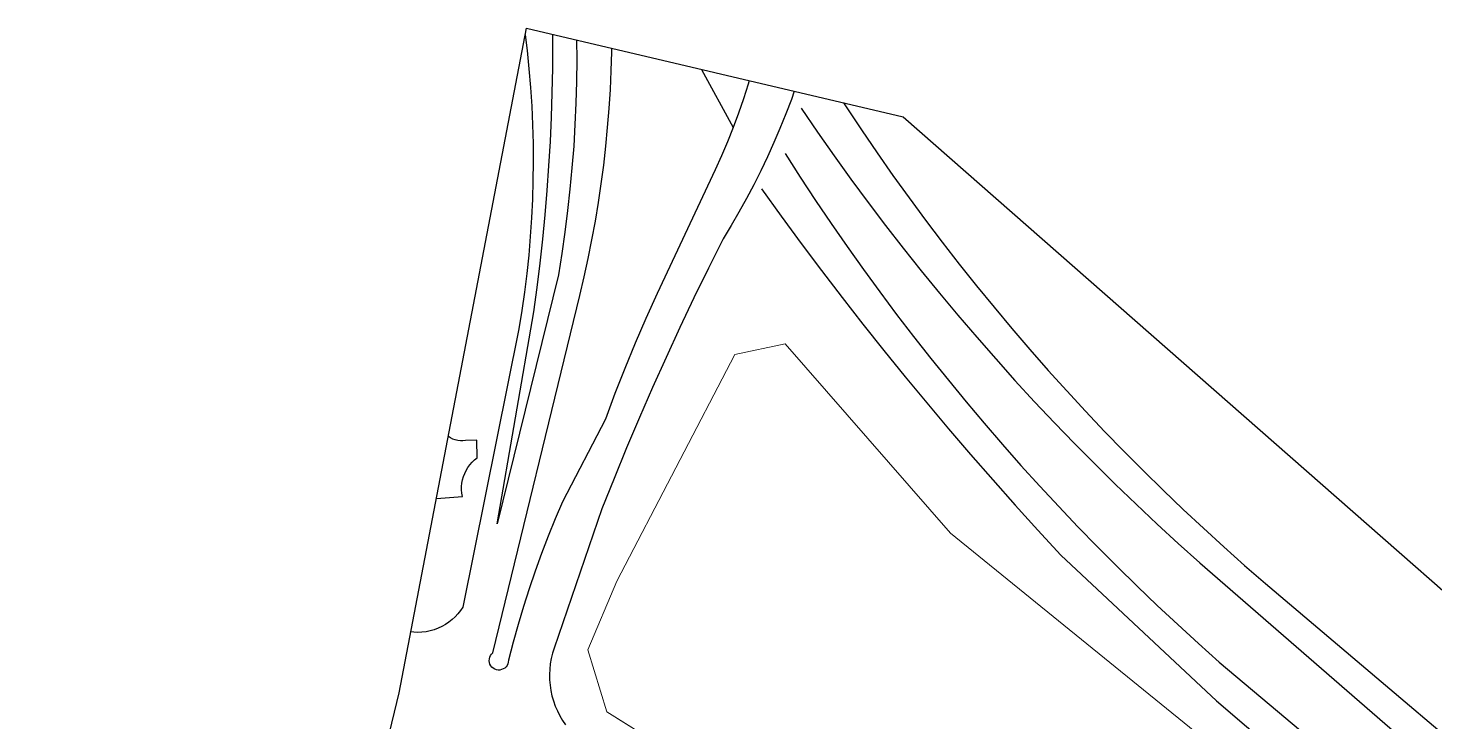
# Model space of a CAD drawing. Header units: inches. Extents: x -47590 to -46630, y -3759365 to -3758308.
# Drawn here: x -47590.4 to -47254.3, y -3758473.7 to -3758308.1 of the extents above; entities that cross this region are included whole.
import ezdxf

# ---------------------------------------------------------------- set-up
doc = ezdxf.new("R2010")
doc.units = ezdxf.units.IN
doc.header["$MEASUREMENT"] = 0
doc.layers.add('Area_Of_Interest', color=7, linetype='Continuous', true_color=0xf6210e)
doc.layers.add('curb_lines', color=7, linetype='Continuous', lineweight=30, true_color=0x0b8700)
doc.layers.add('Land_Parcels_Zoning', color=7, linetype='Continuous', lineweight=9, true_color=0xffffff)

msp = doc.modelspace()

# ---------------------------------------------------------------- linework, layer by layer
at = {"layer": 'Area_Of_Interest'}
msp.add_lwpolyline([(-46738.77, -3758972.33), (-46681.51, -3759081.97), (-46629.91, -3759365.08), (-47550.67, -3759341.26), (-47585.06, -3759271.15), (-47590.35, -3759224.85), (-47586.39, -3759156.05), (-47540.08, -3758625.56), (-47501.72, -3758466.81), (-47471.29, -3758308.06), (-47381.33, -3758329.23), (-46885.24, -3758764.47), (-46789.99, -3758874.27), (-46738.77, -3758972.33)], dxfattribs=at)
at = {"layer": 'curb_lines'}
msp.add_line((-47429.49, -3758317.9), (-47421.96, -3758331.8), dxfattribs=at)
msp.add_line((-47429.49, -3758317.9), (-47421.96, -3758331.8), dxfattribs=at)
for points in [[(-47471.61, -3758309.7), (-47471.16, -3758313.38), (-47470.72, -3758317.81), (-47470.35, -3758322.24), (-47470.07, -3758326.68), (-47469.87, -3758331.13), (-47469.75, -3758335.58), (-47469.71, -3758340.03), (-47469.76, -3758344.48), (-47469.89, -3758348.92), (-47470.1, -3758353.37), (-47470.4, -3758357.81), (-47470.78, -3758362.24), (-47471.24, -3758366.67), (-47471.78, -3758371.09), (-47472.4, -3758375.49), (-47473.11, -3758379.89), (-47486.53, -3758446.3), (-47487.08, -3758447.12), (-47487.7, -3758447.9), (-47488.37, -3758448.63), (-47489.09, -3758449.3), (-47489.87, -3758449.92), (-47490.69, -3758450.47), (-47491.55, -3758450.96), (-47492.44, -3758451.37), (-47493.37, -3758451.72), (-47494.32, -3758452), (-47495.29, -3758452.19), (-47496.27, -3758452.32), (-47497.26, -3758452.36), (-47498.25, -3758452.33), (-47498.93, -3758452.26)], [(-47471.61, -3758309.7), (-47471.16, -3758313.38), (-47470.72, -3758317.81), (-47470.35, -3758322.24), (-47470.07, -3758326.68), (-47469.87, -3758331.13), (-47469.75, -3758335.58), (-47469.71, -3758340.03), (-47469.76, -3758344.48), (-47469.89, -3758348.92), (-47470.1, -3758353.37), (-47470.4, -3758357.81), (-47470.78, -3758362.24), (-47471.24, -3758366.67), (-47471.78, -3758371.09), (-47472.4, -3758375.49), (-47473.11, -3758379.89), (-47486.53, -3758446.3), (-47487.08, -3758447.12), (-47487.7, -3758447.9), (-47488.37, -3758448.63), (-47489.09, -3758449.3), (-47489.87, -3758449.92), (-47490.69, -3758450.47), (-47491.55, -3758450.96), (-47492.44, -3758451.37), (-47493.37, -3758451.72), (-47494.32, -3758452), (-47495.29, -3758452.19), (-47496.27, -3758452.32), (-47497.26, -3758452.36), (-47498.25, -3758452.33), (-47498.93, -3758452.26)], [(-47459.33, -3758310.88), (-47459.3, -3758315.63), (-47459.36, -3758320.79), (-47459.5, -3758325.94), (-47459.73, -3758331.1), (-47460.04, -3758336.25), (-47460.44, -3758341.39), (-47460.92, -3758346.53), (-47461.48, -3758351.65), (-47462.13, -3758356.77), (-47462.86, -3758361.88), (-47463.68, -3758366.97), (-47478.31, -3758426.41), (-47469.58, -3758375.79), (-47468.78, -3758370.01), (-47468.06, -3758364.22), (-47467.41, -3758358.42), (-47466.84, -3758352.61), (-47466.35, -3758346.8), (-47465.94, -3758340.98), (-47465.6, -3758335.16), (-47465.34, -3758329.33), (-47465.15, -3758323.49), (-47465.04, -3758317.66), (-47465.01, -3758311.83), (-47465.03, -3758309.54)], [(-47459.33, -3758310.88), (-47459.3, -3758315.63), (-47459.36, -3758320.79), (-47459.5, -3758325.94), (-47459.73, -3758331.1), (-47460.04, -3758336.25), (-47460.44, -3758341.39), (-47460.92, -3758346.53), (-47461.48, -3758351.65), (-47462.13, -3758356.77), (-47462.86, -3758361.88), (-47463.68, -3758366.97), (-47478.31, -3758426.41), (-47469.58, -3758375.79), (-47468.78, -3758370.01), (-47468.06, -3758364.22), (-47467.41, -3758358.42), (-47466.84, -3758352.61), (-47466.35, -3758346.8), (-47465.94, -3758340.98), (-47465.6, -3758335.16), (-47465.34, -3758329.33), (-47465.15, -3758323.49), (-47465.04, -3758317.66), (-47465.01, -3758311.83), (-47465.03, -3758309.54)], [(-47421.96, -3758331.8), (-47423.32, -3758335.19), (-47424.76, -3758338.54), (-47426.27, -3758341.86), (-47440.13, -3758371.45), (-47442.77, -3758377.37), (-47445.33, -3758383.32), (-47447.8, -3758389.32), (-47450.18, -3758395.34), (-47452.47, -3758401.41), (-47462.72, -3758421.19), (-47464.46, -3758425.28), (-47466.13, -3758429.4), (-47467.72, -3758433.55), (-47469.23, -3758437.73), (-47470.67, -3758441.94), (-47472.03, -3758446.18), (-47473.31, -3758450.44), (-47474.51, -3758454.72), (-47475.63, -3758459.02), (-47475.66, -3758459.44), (-47475.76, -3758459.85), (-47475.94, -3758460.23), (-47476.19, -3758460.58), (-47476.49, -3758460.87), (-47476.85, -3758461.1), (-47477.24, -3758461.26), (-47477.65, -3758461.35), (-47478.07, -3758461.36), (-47478.49, -3758461.29), (-47478.89, -3758461.14), (-47479.25, -3758460.93), (-47479.57, -3758460.65), (-47479.83, -3758460.32), (-47480.03, -3758459.95), (-47480.15, -3758459.54), (-47480.2, -3758459.12), (-47480.17, -3758458.7), (-47480.06, -3758458.29), (-47479.88, -3758457.91), (-47479.63, -3758457.57), (-47479.33, -3758457.28), (-47458.56, -3758371.88), (-47457.52, -3758367.48), (-47456.56, -3758363.06), (-47455.67, -3758358.63), (-47454.86, -3758354.18), (-47454.12, -3758349.72), (-47453.46, -3758345.25), (-47452.87, -3758340.76), (-47452.36, -3758336.27), (-47451.92, -3758331.77), (-47451.56, -3758327.27), (-47451.27, -3758322.75), (-47451.06, -3758318.24), (-47450.93, -3758313.72), (-47450.91, -3758312.86)], [(-47421.96, -3758331.8), (-47423.32, -3758335.19), (-47424.76, -3758338.54), (-47426.27, -3758341.86), (-47440.13, -3758371.45), (-47442.77, -3758377.37), (-47445.33, -3758383.32), (-47447.8, -3758389.32), (-47450.18, -3758395.34), (-47452.47, -3758401.41), (-47462.72, -3758421.19), (-47464.46, -3758425.28), (-47466.13, -3758429.4), (-47467.72, -3758433.55), (-47469.23, -3758437.73), (-47470.67, -3758441.94), (-47472.03, -3758446.18), (-47473.31, -3758450.44), (-47474.51, -3758454.72), (-47475.63, -3758459.02), (-47475.66, -3758459.44), (-47475.76, -3758459.85), (-47475.94, -3758460.23), (-47476.19, -3758460.58), (-47476.49, -3758460.87), (-47476.85, -3758461.1), (-47477.24, -3758461.26), (-47477.65, -3758461.35), (-47478.07, -3758461.36), (-47478.49, -3758461.29), (-47478.89, -3758461.14), (-47479.25, -3758460.93), (-47479.57, -3758460.65), (-47479.83, -3758460.32), (-47480.03, -3758459.95), (-47480.15, -3758459.54), (-47480.2, -3758459.12), (-47480.17, -3758458.7), (-47480.06, -3758458.29), (-47479.88, -3758457.91), (-47479.63, -3758457.57), (-47479.33, -3758457.28), (-47458.56, -3758371.88), (-47457.52, -3758367.48), (-47456.56, -3758363.06), (-47455.67, -3758358.63), (-47454.86, -3758354.18), (-47454.12, -3758349.72), (-47453.46, -3758345.25), (-47452.87, -3758340.76), (-47452.36, -3758336.27), (-47451.92, -3758331.77), (-47451.56, -3758327.27), (-47451.27, -3758322.75), (-47451.06, -3758318.24), (-47450.93, -3758313.72), (-47450.91, -3758312.86)], [(-47418.1, -3758320.58), (-47418.36, -3758321.46), (-47419.48, -3758324.93), (-47420.68, -3758328.38), (-47421.96, -3758331.8)], [(-47418.1, -3758320.58), (-47418.36, -3758321.46), (-47419.48, -3758324.93), (-47420.68, -3758328.38), (-47421.96, -3758331.8)], [(-47407.34, -3758323.11), (-47408.04, -3758325.08), (-47409.37, -3758328.55), (-47410.76, -3758331.99), (-47412.22, -3758335.4), (-47413.75, -3758338.78), (-47415.35, -3758342.13), (-47417.02, -3758345.45), (-47418.75, -3758348.73), (-47420.56, -3758351.97), (-47422.42, -3758355.18), (-47424.36, -3758358.35), (-47427.86, -3758365.38), (-47431.3, -3758372.45), (-47434.66, -3758379.56), (-47437.96, -3758386.7), (-47441.17, -3758393.87), (-47444.32, -3758401.07), (-47447.39, -3758408.31), (-47450.38, -3758415.58), (-47453.3, -3758422.87), (-47464.72, -3758456.12), (-47465.1, -3758457.35), (-47465.41, -3758458.6), (-47465.63, -3758459.86), (-47465.77, -3758461.14), (-47465.83, -3758462.42), (-47465.8, -3758463.71), (-47465.69, -3758464.99), (-47465.5, -3758466.26), (-47465.23, -3758467.51), (-47464.88, -3758468.74), (-47464.44, -3758469.95), (-47463.93, -3758471.13), (-47463.35, -3758472.28), (-47462.69, -3758473.38), (-47461.96, -3758474.44)], [(-47407.34, -3758323.11), (-47408.04, -3758325.08), (-47409.37, -3758328.55), (-47410.76, -3758331.99), (-47412.22, -3758335.4), (-47413.75, -3758338.78), (-47415.35, -3758342.13), (-47417.02, -3758345.45), (-47418.75, -3758348.73), (-47420.56, -3758351.97), (-47422.42, -3758355.18), (-47424.36, -3758358.35), (-47427.86, -3758365.38), (-47431.3, -3758372.45), (-47434.66, -3758379.56), (-47437.96, -3758386.7), (-47441.17, -3758393.87), (-47444.32, -3758401.07), (-47447.39, -3758408.31), (-47450.38, -3758415.58), (-47453.3, -3758422.87), (-47464.72, -3758456.12), (-47465.1, -3758457.35), (-47465.41, -3758458.6), (-47465.63, -3758459.86), (-47465.77, -3758461.14), (-47465.83, -3758462.42), (-47465.8, -3758463.71), (-47465.69, -3758464.99), (-47465.5, -3758466.26), (-47465.23, -3758467.51), (-47464.88, -3758468.74), (-47464.44, -3758469.95), (-47463.93, -3758471.13), (-47463.35, -3758472.28), (-47462.69, -3758473.38), (-47461.96, -3758474.44)], [(-47405.68, -3758327.19), (-47401.79, -3758332.88), (-47397.83, -3758338.52), (-47393.8, -3758344.12), (-47389.71, -3758349.67), (-47385.55, -3758355.17), (-47381.32, -3758360.61), (-47377.03, -3758366.01), (-47372.68, -3758371.35), (-47368.26, -3758376.64), (-47363.77, -3758381.88), (-47359.23, -3758387.07), (-47354.62, -3758392.19), (-47349.95, -3758397.27), (-47345.22, -3758402.28), (-47340.43, -3758407.24), (-47335.58, -3758412.14), (-47330.68, -3758416.98), (-47325.71, -3758421.77), (-47320.69, -3758426.49), (-47315.61, -3758431.15), (-47310.48, -3758435.75), (-47062.87, -3758650.72)], [(-47405.68, -3758327.19), (-47401.79, -3758332.88), (-47397.83, -3758338.52), (-47393.8, -3758344.12), (-47389.71, -3758349.67), (-47385.55, -3758355.17), (-47381.32, -3758360.61), (-47377.03, -3758366.01), (-47372.68, -3758371.35), (-47368.26, -3758376.64), (-47363.77, -3758381.88), (-47359.23, -3758387.07), (-47354.62, -3758392.19), (-47349.95, -3758397.27), (-47345.22, -3758402.28), (-47340.43, -3758407.24), (-47335.58, -3758412.14), (-47330.68, -3758416.98), (-47325.71, -3758421.77), (-47320.69, -3758426.49), (-47315.61, -3758431.15), (-47310.48, -3758435.75), (-47062.87, -3758650.72)], [(-47395.61, -3758325.87), (-47394.96, -3758326.87), (-47391.3, -3758332.38), (-47387.57, -3758337.84), (-47383.77, -3758343.25), (-47379.91, -3758348.62), (-47375.98, -3758353.94), (-47371.99, -3758359.21), (-47367.93, -3758364.44), (-47363.81, -3758369.61), (-47359.63, -3758374.73), (-47355.38, -3758379.8), (-47351.07, -3758384.82), (-47346.7, -3758389.78), (-47342.27, -3758394.69), (-47337.78, -3758399.55), (-47333.23, -3758404.35), (-47328.63, -3758409.1), (-47323.96, -3758413.78), (-47319.24, -3758418.41), (-47314.46, -3758422.99), (-47309.63, -3758427.5), (-47304.74, -3758431.96), (-47299.8, -3758436.35), (-47294.8, -3758440.68), (-47062.87, -3758637.15)], [(-47395.61, -3758325.87), (-47394.96, -3758326.87), (-47391.3, -3758332.38), (-47387.57, -3758337.84), (-47383.77, -3758343.25), (-47379.91, -3758348.62), (-47375.98, -3758353.94), (-47371.99, -3758359.21), (-47367.93, -3758364.44), (-47363.81, -3758369.61), (-47359.63, -3758374.73), (-47355.38, -3758379.8), (-47351.07, -3758384.82), (-47346.7, -3758389.78), (-47342.27, -3758394.69), (-47337.78, -3758399.55), (-47333.23, -3758404.35), (-47328.63, -3758409.1), (-47323.96, -3758413.78), (-47319.24, -3758418.41), (-47314.46, -3758422.99), (-47309.63, -3758427.5), (-47304.74, -3758431.96), (-47299.8, -3758436.35), (-47294.8, -3758440.68), (-47062.87, -3758637.15)], [(-47409.53, -3758338.02), (-47405.92, -3758343.64), (-47402.25, -3758349.21), (-47398.51, -3758354.74), (-47394.7, -3758360.23), (-47390.83, -3758365.67), (-47386.9, -3758371.06), (-47382.91, -3758376.41), (-47378.85, -3758381.71), (-47374.72, -3758386.96), (-47370.54, -3758392.16), (-47366.3, -3758397.32), (-47361.99, -3758402.42), (-47357.63, -3758407.47), (-47353.2, -3758412.47), (-47348.72, -3758417.42), (-47344.18, -3758422.31), (-47339.58, -3758427.15), (-47334.92, -3758431.93), (-47330.21, -3758436.66), (-47325.44, -3758441.33), (-47320.62, -3758445.95), (-47315.74, -3758450.51), (-47310.81, -3758455.01), (-47305.83, -3758459.45), (-47062.87, -3758663.53)], [(-47409.53, -3758338.02), (-47405.92, -3758343.64), (-47402.25, -3758349.21), (-47398.51, -3758354.74), (-47394.7, -3758360.23), (-47390.83, -3758365.67), (-47386.9, -3758371.06), (-47382.91, -3758376.41), (-47378.85, -3758381.71), (-47374.72, -3758386.96), (-47370.54, -3758392.16), (-47366.3, -3758397.32), (-47361.99, -3758402.42), (-47357.63, -3758407.47), (-47353.2, -3758412.47), (-47348.72, -3758417.42), (-47344.18, -3758422.31), (-47339.58, -3758427.15), (-47334.92, -3758431.93), (-47330.21, -3758436.66), (-47325.44, -3758441.33), (-47320.62, -3758445.95), (-47315.74, -3758450.51), (-47310.81, -3758455.01), (-47305.83, -3758459.45), (-47062.87, -3758663.53)], [(-47415.18, -3758346.45), (-47410.45, -3758353), (-47405.67, -3758359.5), (-47400.82, -3758365.96), (-47395.91, -3758372.38), (-47390.95, -3758378.75), (-47385.93, -3758385.07), (-47380.84, -3758391.34), (-47375.7, -3758397.57), (-47370.5, -3758403.75), (-47365.25, -3758409.88), (-47359.93, -3758415.96), (-47354.57, -3758421.99), (-47349.14, -3758427.97), (-47343.66, -3758433.91), (-47306.51, -3758468.73), (-47062.87, -3758677.07)], [(-47415.18, -3758346.45), (-47410.45, -3758353), (-47405.67, -3758359.5), (-47400.82, -3758365.96), (-47395.91, -3758372.38), (-47390.95, -3758378.75), (-47385.93, -3758385.07), (-47380.84, -3758391.34), (-47375.7, -3758397.57), (-47370.5, -3758403.75), (-47365.25, -3758409.88), (-47359.93, -3758415.96), (-47354.57, -3758421.99), (-47349.14, -3758427.97), (-47343.66, -3758433.91), (-47306.51, -3758468.73), (-47062.87, -3758677.07)], [(-47492.82, -3758420.38), (-47486.63, -3758419.93), (-47486.76, -3758419.13), (-47486.82, -3758418.33), (-47486.81, -3758417.52), (-47486.73, -3758416.72), (-47486.58, -3758415.93), (-47486.36, -3758415.16), (-47486.07, -3758414.4), (-47485.72, -3758413.68), (-47485.3, -3758412.99), (-47484.82, -3758412.34), (-47484.29, -3758411.74), (-47483.71, -3758411.18), (-47483.08, -3758410.68), (-47483.19, -3758406.49), (-47485.87, -3758406.55), (-47486.48, -3758406.61), (-47487.1, -3758406.6), (-47487.71, -3758406.52), (-47488.31, -3758406.38), (-47488.89, -3758406.18), (-47489.44, -3758405.91), (-47489.96, -3758405.58), (-47489.98, -3758405.57)], [(-47492.82, -3758420.38), (-47486.63, -3758419.93), (-47486.76, -3758419.13), (-47486.82, -3758418.33), (-47486.81, -3758417.52), (-47486.73, -3758416.72), (-47486.58, -3758415.93), (-47486.36, -3758415.16), (-47486.07, -3758414.4), (-47485.72, -3758413.68), (-47485.3, -3758412.99), (-47484.82, -3758412.34), (-47484.29, -3758411.74), (-47483.71, -3758411.18), (-47483.08, -3758410.68), (-47483.19, -3758406.49), (-47485.87, -3758406.55), (-47486.48, -3758406.61), (-47487.1, -3758406.6), (-47487.71, -3758406.52), (-47488.31, -3758406.38), (-47488.89, -3758406.18), (-47489.44, -3758405.91), (-47489.96, -3758405.58), (-47489.98, -3758405.57)]]:
    msp.add_lwpolyline(points, dxfattribs=at)
at = {"layer": 'Land_Parcels_Zoning'}
for p, q in [((-47409.49, -3758383.48), (-47421.52, -3758386.01)), ((-47369.99, -3758428.65), (-47409.49, -3758383.48)), ((-47388.1, -3758382.86), (-47388.09, -3758382.86)), ((-47421.52, -3758386.01), (-47449.73, -3758440.1)), ((-47306.2, -3758480.47), (-47369.99, -3758428.65)), ((-47449.73, -3758440.1), (-47456.62, -3758456.5)), ((-47456.62, -3758456.5), (-47452.11, -3758471.32)), ((-47452.11, -3758471.32), (-47401.44, -3758503.04))]:
    msp.add_line(p, q, dxfattribs=at)
msp.add_lwpolyline([(-47303.21, -3758483.61), (-47309.6, -3758491.52), (-47311.45, -3758490), (-47316.93, -3758496.56), (-47314.72, -3758498.41), (-47315.64, -3758499.5), (-47312.39, -3758502.22), (-47313.39, -3758503.4), (-47312.39, -3758504.24), (-47330.43, -3758525.72), (-47336.79, -3758520.71), (-47348.41, -3758535.48), (-47349.86, -3758534.45), (-47351.88, -3758537.31), (-47401.44, -3758503.04), (-47452.11, -3758471.32), (-47456.62, -3758456.5), (-47449.73, -3758440.1), (-47421.52, -3758386.01), (-47409.49, -3758383.48), (-47369.99, -3758428.65), (-47306.2, -3758480.47)], close=True, dxfattribs=at)
msp.add_lwpolyline([(-47303.21, -3758483.61), (-47309.6, -3758491.52), (-47311.45, -3758490), (-47316.93, -3758496.56), (-47314.72, -3758498.41), (-47315.64, -3758499.5), (-47312.39, -3758502.22), (-47313.39, -3758503.4), (-47312.39, -3758504.24), (-47330.43, -3758525.72), (-47336.79, -3758520.71), (-47348.41, -3758535.48), (-47349.86, -3758534.45), (-47351.88, -3758537.31), (-47401.44, -3758503.04), (-47452.11, -3758471.32), (-47456.62, -3758456.5), (-47449.73, -3758440.1), (-47421.52, -3758386.01), (-47409.49, -3758383.48), (-47369.99, -3758428.65), (-47306.2, -3758480.47)], close=True, dxfattribs=at)

doc.saveas('drawing.dxf')
